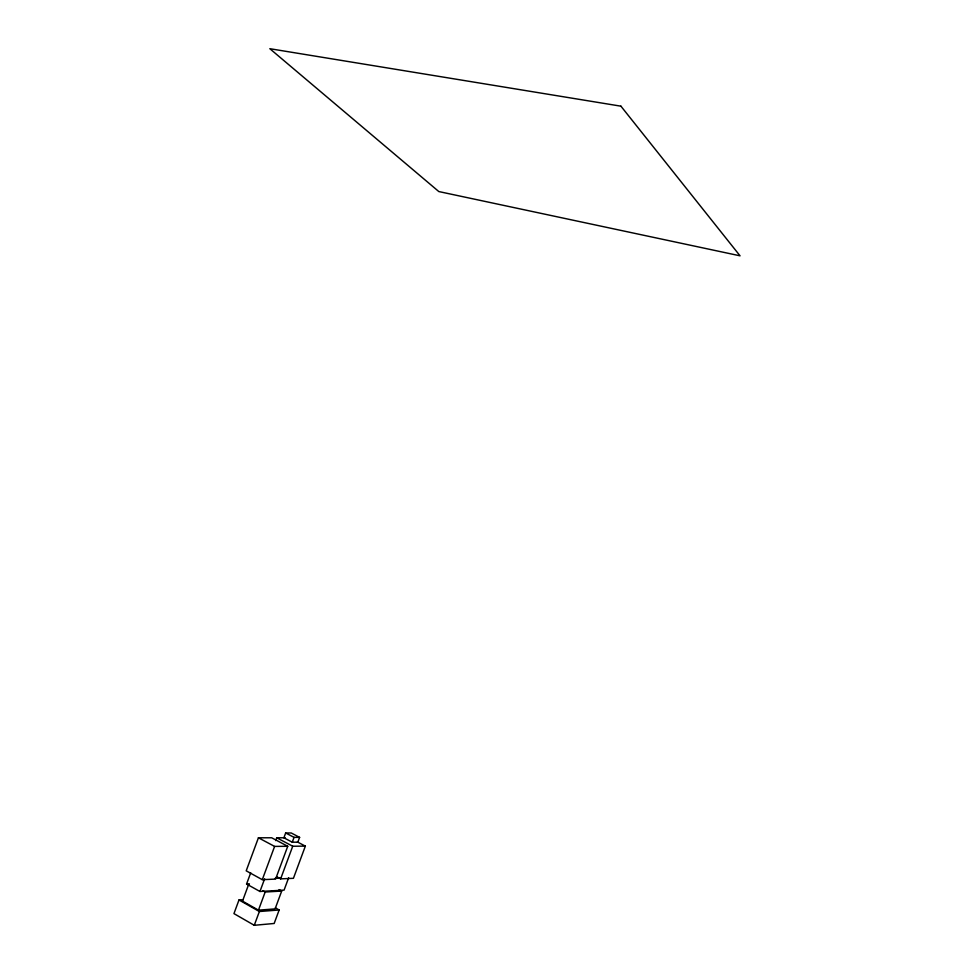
<?xml version="1.0" encoding="UTF-8"?>
<svg xmlns="http://www.w3.org/2000/svg" width="974" height="974" viewBox="0 0 974 974"><rect width="100%" height="100%" fill="white"/><g stroke="black" fill="none" stroke-linecap="round" stroke-linejoin="round"><path stroke-width="1.46" d="M258.427 837.786L246.203 870.817L262.286 879.68L275.593 879.096L287.732 846.284L271.685 837.786L258.427 837.786L274.607 846.406L287.732 846.284M243.293 899.684L238.995 899.964L233.955 913.612L254.275 925.3L274.169 923.474L279.161 909.984L275.386 907.853M288.657 877.744L284.079 890.114L259.948 891.478L246.568 884.027L250.72 872.801M248.638 884.477L242.489 901.108L258.463 910.166L275.094 908.888L281.693 891.064L279.051 889.603M275.679 840.599L276.726 837.786L285.224 837.786M262.286 879.68L274.607 846.406M259.948 891.478L264.648 878.791M285.662 832.965L283.884 837.786L292.261 842.206L297.825 842.169L299.602 837.36L291.25 832.989L285.662 832.965L294.051 837.36L299.602 837.36M258.463 910.166L265.172 892.014L281.693 891.064M254.275 925.3L259.376 911.518L279.161 909.984M292.261 842.206L294.051 837.36M280.646 878.865L292.724 846.236L305.349 846.126L293.43 878.304L280.646 878.865L276.665 876.697M246.568 884.027L249.429 883.881M275.155 878.329L281.157 878.073M297.411 841.962L305.349 846.126M276.726 837.786L292.724 846.236M262.712 890.638L265.172 892.014M238.995 899.964L259.376 911.518M620.925 106.178L269.835 48.7L438.824 191.561L740.045 255.821L620.925 106.178"/></g></svg>
